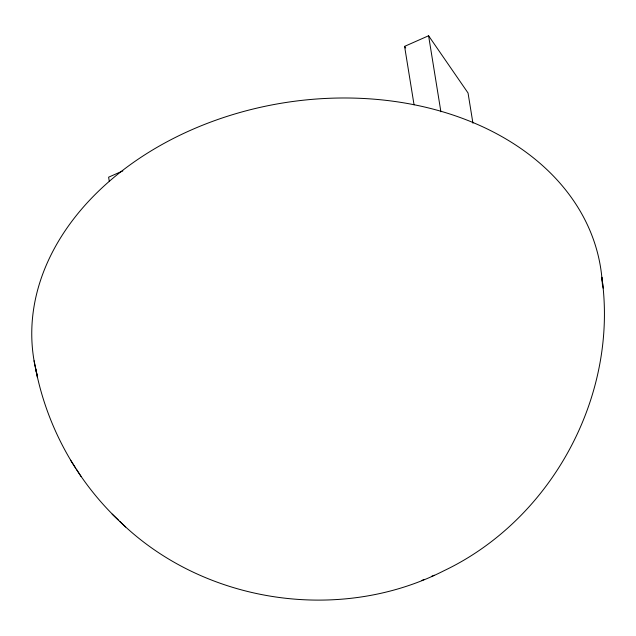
<?xml version="1.0" encoding="UTF-8"?>
<svg xmlns="http://www.w3.org/2000/svg" width="636" height="636" viewBox="0 0 636 636"><rect width="100%" height="100%" fill="white"/><g stroke="black" fill="none" stroke-linecap="round" stroke-linejoin="round"><path stroke-width="0.95" d="M119.759 521.409C203.615 603.333 339.385 623.908 443.88 570.778C551.778 519.437 618.685 395.664 601.847 277.272M122.835 170.901L108.613 177.19L109.249 181.101M414.06 104.853L404.591 46.372L428.592 35.767L468.04 92.983L472.938 123.193M431.383 576.431L434.293 575.246M421.97 580.382L424.466 579.364M35.6 368.435C46.643 425.786 75.883 479.576 118.185 519.874M112.135 514.111L125.642 527.021M404.591 46.372L405.72 48.01M70.636 460.257L75.517 467.881M76.344 469.098L81.154 476.61M34.074 360.755L37.421 377.569M428.592 35.767L440.899 111.785M601.894 277.733L603.151 288.1M37.158 374.779A287.075 213.004 -9.2 0 1 283.91 102.809A287.075 213.004 -9.2 0 1 602.379 284.435"/></g></svg>
